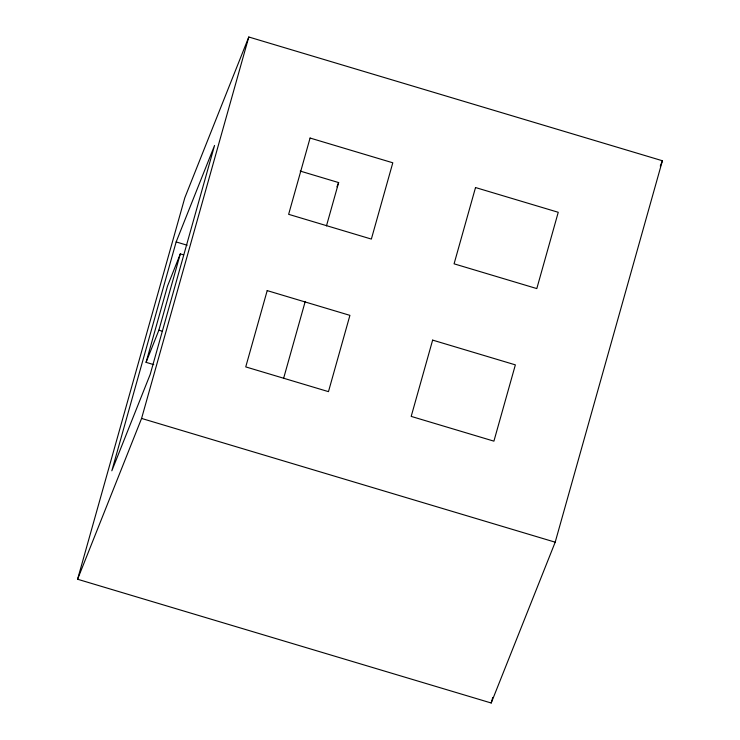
<?xml version="1.0" encoding="UTF-8"?>
<svg xmlns="http://www.w3.org/2000/svg" width="740" height="740" viewBox="0 0 740 740"><rect width="100%" height="100%" fill="white"/><g stroke="black" fill="none" stroke-linecap="round" stroke-linejoin="round"><path stroke-width="1.11" d="M77.589 579.244L184.806 197.811L248.797 37L662.411 160.756L555.194 542.189L491.203 703L77.589 579.244L141.581 418.433L248.797 37M176.157 241.934L111.833 470.797L150.229 374.311L214.554 145.447L176.157 241.934L187.137 245.218M153.763 364.644L146.076 362.35L167.518 286.056L180.31 253.894L183.613 254.884M146.076 362.35L158.869 330.188L180.31 253.894M283.679 378.103L305.222 301.448M326.46 225.904L338.643 182.577L300.209 171.079M491.203 703L492.766 697.441M336.931 186.859L338.643 182.577M660.284 166.112L662.411 160.756M158.869 330.188L162.162 331.168M141.581 418.433L555.194 542.189M267.196 290.607L245.745 366.901L328.468 391.645L349.918 315.36L267.196 290.607M310.079 138.038L288.637 214.322L371.36 239.076L392.801 162.791L310.079 138.038M432.641 340.113L411.19 416.398L493.913 441.151L515.364 364.866L432.641 340.113M475.524 187.544L454.082 263.829L536.805 288.582L558.247 212.288L475.524 187.544"/></g></svg>
